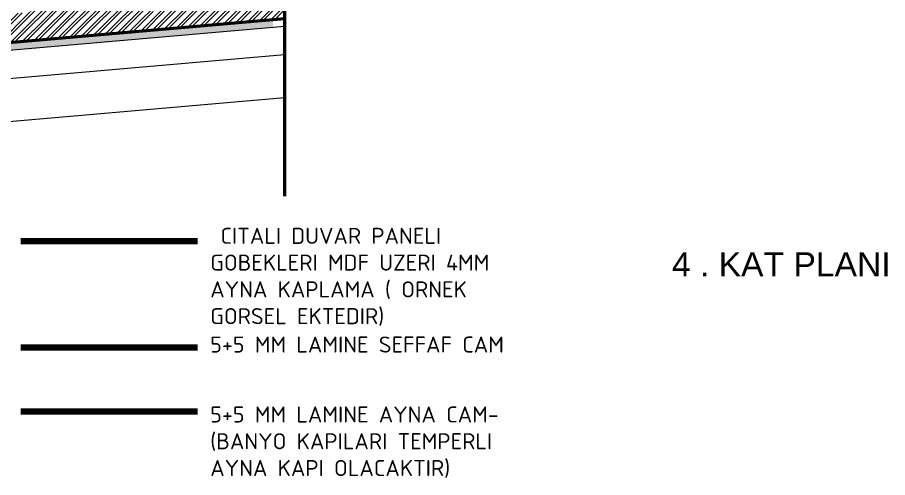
# Model space of a CAD drawing. Header units: inches. Extents: x -10121 to 9010, y 58067 to 62726.
# Drawn here: x 2994 to 4077, y 60049 to 60622 of the extents above; entities that cross this region are included whole.
import ezdxf

# ---------------------------------------------------------------- set-up
doc = ezdxf.new("R2010")
doc.units = ezdxf.units.IN
doc.linetypes.add('ACAD_ISO03W100', pattern=[30, 12, -18])
for name, color, linetype, lineweight in [('A-DUVAR 0.50', 40, 'Continuous', 50), ('A-YAZI 0.15', 190, 'Continuous', 15), ('Auto-Olcu', 33, 'Continuous', 15), ('Auto-Silik_Cizgiler', 47, 'Continuous', 9), ('Auto-SilikCizgiler', 251, 'Continuous', 9), ('BACAHATCH', 8, 'Continuous', 13)]:
    doc.layers.add(name, color=color, linetype=linetype, lineweight=lineweight)
doc.styles.get("Standard").update_dxf_attribs({"font": 'arial.ttf'})

msp = doc.modelspace()

# ---------------------------------------------------------------- hatches: boundary and pattern name
at = {"layer": 'Auto-Silik_Cizgiler'}
h = msp.add_hatch(dxfattribs=at)
h.set_pattern_fill('ANSI32', color=256)
h.set_pattern_definition([(45, (35076.8135, 976.715), (-6.7351921, 6.7351921), []), (45, (35081.304, 976.715), (-6.7351921, 6.7351921), [])])
h.paths.add_polyline_path([(3165.6, 60632.9), (3161, 60629.7), (3220.9, 60633), (3167, 60630.4)], flags=16)
h.paths.add_polyline_path([(2291.5, 60569.6), (2294.4, 60541), (2354.1, 60546.2), (2351.3, 60574.9)], flags=16)
h.paths.add_polyline_path([(3326.4, 60621.1), (3326.4, 60691.1), (3299.9, 60689.3), (3299.9, 60716.4), (3251, 60716.4), (3251, 60697.3), (3250.9, 60692.7), (3251.4, 60686), (3254.4, 60655.7), (3184.7, 60648.8), (3182.8, 60668.1), (3148.1, 60664.7), (3100.8, 60660), (3100.8, 60660), (3010, 60651.1), (3010, 60629.1), (2807, 60612.4), (2807, 60631), (2731.5, 60623.6), (2731.5, 60660.6), (2712.9, 60660.6), (2712.9, 60665.6), (2703.5, 60665.6), (2703.5, 60603.9), (2375.9, 60577), (2375.9, 60655), (2354.1, 60655), (2354.1, 60546.2), (2294.4, 60541), (2291.7, 60570.1), (2281.8, 60569.4), (2281.8, 60569.3), (2089.1, 60553.5), (2089.1, 60545.1), (1824.5, 60522), (1826.4, 60500.2), (1756.7, 60494.1), (1754.8, 60515.9), (1183.8, 60466), (1124, 60428.6)])
at = {"layer": 'BACAHATCH'}
msp.add_hatch(color=256, dxfattribs=at).paths.add_polyline_path([(3312.1, 60609.8), (3312.1, 60619.9), (2743.5, 60570.2), (2743.5, 60560.1)])

# ---------------------------------------------------------------- linework, layer by layer
at = {"layer": 'A-DUVAR 0.50'}
for p, q in [((3326.4, 62198.1), (3326.4, 60399.8)), ((2089.1, 60513), (3326.4, 60621.1))]:
    msp.add_line(p, q, dxfattribs=at)
at = {"layer": 'A-DUVAR 0.50', "color": 20, "const_width": 8}
msp.add_lwpolyline([(2997.8, 60343.9), (3218, 60343.9)], dxfattribs=at)
at = {"layer": 'A-DUVAR 0.50', "color": 4, "const_width": 8}
msp.add_lwpolyline([(2997.8, 60211.4), (3218, 60211.4)], dxfattribs=at)
at = {"layer": 'A-DUVAR 0.50', "color": 3, "const_width": 8}
msp.add_lwpolyline([(2997.8, 60131.6), (3218, 60131.6)], dxfattribs=at)
at = {"layer": 'Auto-Olcu', "ltscale": 5}
for p, q in [((2093, 60468.5), (3326.4, 60576.3)), ((1134.8, 60331.2), (3326.4, 60522.7))]:
    msp.add_line(p, q, dxfattribs=at)
at = {"layer": 'Auto-SilikCizgiler', "color": 1, "linetype": 'ACAD_ISO03W100', "ltscale": 0.5, "true_color": 0xe60000}
msp.add_line((1119.7, 60428.4), (3326.4, 60621.3), dxfattribs=at)
at = {"layer": 'BACAHATCH'}
msp.add_line((3326.4, 60611.1), (1133, 60419.4), dxfattribs=at)

# ---------------------------------------------------------------- texts
at = {"layer": 'A-YAZI 0.15', "attachment_point": 1}
for s, insert, char_height, width in [('{\\fISOCPEUR|b0|i0|c0|p34; CITALI DUVAR PANELI GOBEKLERI MDF UZERI 4MM AYNA KAPLAMA ( ORNEK GORSEL EKTEDIR)}', (3233.8, 60360.4), 20, 414.039), ('4 . KAT PLANI', (3808.6, 60329.9), 30, 936.029), ('{\\fISOCPEUR|b0|i0|c0|p34;5+5 MM LAMINE SEFFAF CAM}', (3233.8, 60225), 20, 609.297), ('{\\fISOCPEUR|b0|i0|c0|p34;5+5 MM LAMINE AYNA CAM- (BANYO KAPILARI TEMPERLI AYNA KAPI OLACAKTIR)}', (3233.8, 60137.9), 20, 406.494)]:
    msp.add_mtext(s, dxfattribs=dict(at, insert=insert, char_height=char_height, width=width))

doc.saveas('drawing.dxf')
